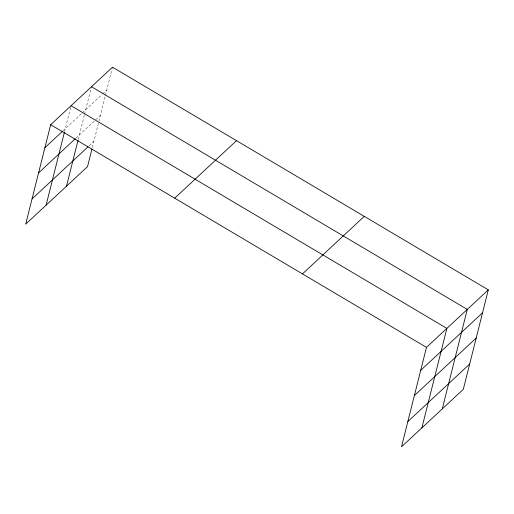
<?xml version="1.0" encoding="UTF-8"?>
<svg xmlns="http://www.w3.org/2000/svg" width="514" height="514" viewBox="0 0 514 514"><rect width="100%" height="100%" fill="white"/><g stroke="black" fill="none" stroke-linecap="round" stroke-linejoin="round"><path stroke-width="0.39" stroke-dasharray="2.57 1.93" d="M64.546 131.738L70.887 106.488M78.224 139.525L84.373 115.046M84.566 114.281L91.293 87.502M92.327 147.499L105.203 96.253M105.396 95.488L112.502 67.18M62.984 130.845L81.636 113.491M82.221 112.945L102.068 94.48M102.652 93.94L106.739 90.136M75.879 138.189L100.397 115.374M89.198 145.725L93.869 141.382"/><path stroke-width="0.77" d="M488.3 289.851L426.472 347.374L401.498 446.82L463.32 389.297L488.3 289.851L112.502 67.18L50.68 124.703L25.7 224.149L87.528 166.626L91.948 149.028M46.106 205.163L64.353 132.503M66.505 186.184L78.032 140.29M421.898 427.834L446.878 328.395L71.08 105.723M442.303 408.855L467.277 309.409L91.486 86.737M44.911 147.659L62.4 131.391M38.569 172.903L75.295 138.729M32.041 198.905L88.029 146.818M174.689 198.186L236.517 140.663M302.463 273.898L364.285 216.368M420.709 370.331L482.537 312.808M414.368 395.574L476.195 338.045M407.833 421.576L469.661 364.053M50.68 124.703L426.472 347.374"/></g></svg>
